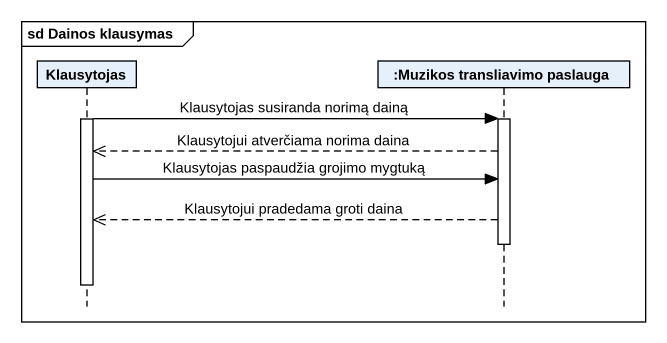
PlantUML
@startuml
mainframe sd Dainos klausymas
hide footbox
participant Klausytojas
participant ":Muzikos transliavimo paslauga" as Muzikos_transliavimo

activate Klausytojas
Klausytojas -> Muzikos_transliavimo : Klausytojas susiranda norimą dainą
activate Muzikos_transliavimo
Muzikos_transliavimo -->> Klausytojas : Klausytojui atverčiama norima daina
Klausytojas -> Muzikos_transliavimo : Klausytojas paspaudžia grojimo mygtuką
Muzikos_transliavimo -->> Klausytojas : Klausytojui pradedama groti daina
deactivate Muzikos_transliavimo
deactivate Klausytojas
@enduml
